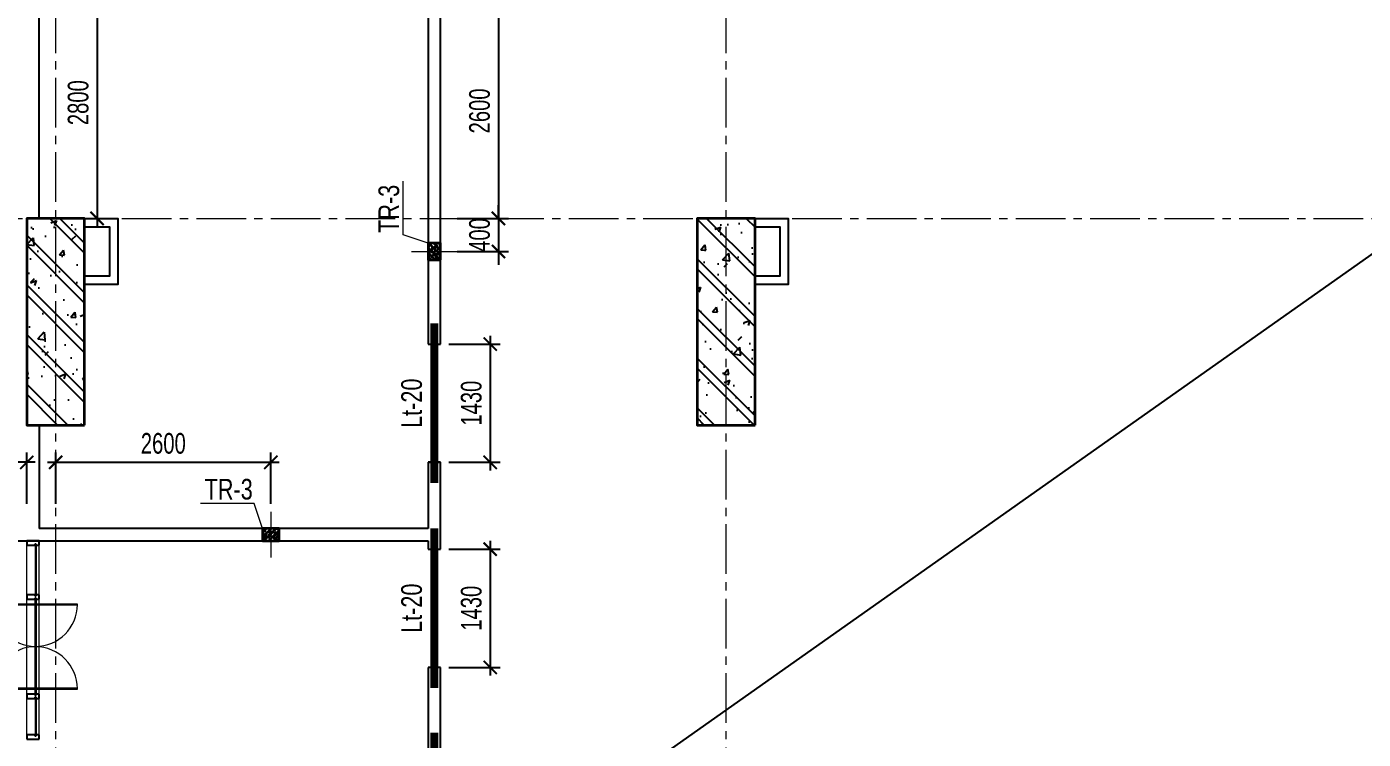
# Model space of a CAD drawing. Header units: millimetres. Extents: x 0 to 84100, y 0 to 158663.
# Drawn here: x 50471 to 66621, y 140526 to 149145 of the extents above; entities that cross this region are included whole.
import ezdxf
from ezdxf.enums import TextEntityAlignment as Align

# ---------------------------------------------------------------- set-up
doc = ezdxf.new("R2010")
doc.units = ezdxf.units.MM
doc.header["$LTSCALE"] = 800
doc.header["$MEASUREMENT"] = 0
doc.linetypes.add('CENTER2', pattern=[1.125, 0.75, -0.125, 0.125, -0.125])
doc.layers.get('DEFPOINTS').update_dxf_attribs({"color": 87})
for name, color, linetype, lineweight in [('CDC.01.AXIS', 160, 'CENTER2', 13), ('CDC.07.TEXTCOL', 3, 'Continuous', 18), ('CDC.09.COLUMN', 4, 'Continuous', 35), ('CDC.11.NOTE', 8, 'Continuous', 18)]:
    doc.layers.add(name, color=color, linetype=linetype, lineweight=lineweight)
for name, color, linetype in [('CDC.02.DIM', 1, 'Continuous'), ('CDC.03.BORDER', 3, 'Continuous'), ('CDC.06.TEXT', 2, 'Continuous'), ('CDC.10.HATCH', 9, 'Continuous'), ('HATCH', 8, 'Continuous'), ('KCS_LANH_TO', 3, 'Continuous')]:
    doc.layers.add(name, color=color, linetype=linetype)
doc.layers.add('KCS_Plotter', color=11, linetype='Continuous', plot=False)
doc.styles.add('KCS_SMTEXT', font='arial.ttf', dxfattribs={"width": 0.7})
doc.dimstyles.new('KCS_DIM100', dxfattribs={"dimscale": 100, "dimtxt": 2.5, "dimasz": 1.6, "dimexe": 1.2, "dimexo": 0, "dimgap": 1, "dimtad": 1, "dimdec": 0, "dimzin": 0, "dimdsep": 46, "dimtxsty": 'KCS_SMTEXT', "dimblk": 'ARCHTICK', "dimcen": 0, "dimdle": 1, "dimclrd": 1, "dimclre": 1, "dimclrt": 2, "dimadec": 0, "dimazin": 0, "dimtfac": 1, "dimtdec": 0, "dimtix": 1, "dimtmove": 2, "dimatfit": 3, "dimfxl": 1, "dimtolj": 1, "dimtzin": 0, "dimarcsym": 0})
pattern_1 = [(50, (61100.4, -1179204.9), (717.26018, -62.75213), [75, -825]), (355, (61100.4, -1179204.9), (-138.75133, 752.19213), [60, -660]), (100.4514, (61160.2, -1179210.1), (578.50938, 689.43954), [63.7402, -701.1421]), (46.1842, (61100.4, -1179004.9), (1067.24105, -165.519), [112.5, -1237.5]), (96.6356, (61189.4, -1179018.7), (934.6627, 974.1179), [95.6103, -1051.713]), (351.1842, (61100.4, -1179004.9), (934.6619, 974.1186), [90, -990]), (21, (61200.4, -1179054.9), (596.90705, -402.6189), [75, -825]), (226, (61200.4, -1179054.9), (671.88212, -365.5398), [60, -660]), (71.4514, (61250.16, -1179088.44), (840.22263, 322.5305), [63.7402, -701.1421]), (67.5, (61100.42, -1179204.9), (-155.916183, 294.37446), [0, -652, 0, -670, 0, -662.5]), (4.5, (61100.42, -1179204.9), (283.35092, 380.10319), [0, -382, 0, -637, 0, -252.5]), (327.5, (60877.42, -1179204.9), (533.822436, -22.55487), [0, -250, 0, -780, 0, -1035]), (317.5, (60777.4, -1179204.9), (583.18617, 100.10498), [0, -325, 0, -518, 0, -735]), (315, (61100.42, -1179204.9), (300.52038, 300.52038), []), (315, (61100.42, -1179082.4), (300.52038, 300.52038), [])]

# ---------------------------------------------------------------- blocks, each defined once
blk = doc.blocks.new('_ArchTick')
at = {"color": 0, "linetype": 'ByBlock', "const_width": 0.15}
blk.add_lwpolyline([(-0.5, -0.5), (0.5, 0.5)], dxfattribs=at)
blk = doc.blocks.new('*D439')
at = {"layer": 'CDC.02.DIM', "color": 1, "lineweight": -2, "transparency": 16777216}
for p, q in [((56071, 145406), (56071, 143776)), ((55571, 145306), (56191, 145306)), ((55571, 143876), (56191, 143876))]:
    blk.add_line(p, q, dxfattribs=at)
at = {"layer": 'DEFPOINTS', "color": 0, "transparency": 16777216}
for p in [(55571, 145306), (55571, 143876), (56071, 143876)]:
    blk.add_point(p, dxfattribs=at)
at = {"layer": 'CDC.02.DIM', "color": 1, "lineweight": -2, "transparency": 16777216, "xscale": 160, "yscale": 160, "zscale": 160}
for p, rotation in [((56071, 145306), 90), ((56071, 143876), 270)]:
    blk.add_blockref('_ArchTick', p, dxfattribs=dict(at, rotation=rotation))
at = {"layer": 'CDC.02.DIM', "color": 2, "transparency": 16777216, "insert": (55843, 144591), "char_height": 250, "attachment_point": 5, "rotation": 90, "style": 'KCS_SMTEXT'}
blk.add_mtext('\\A1;1430', dxfattribs=at)
blk = doc.blocks.new('*D440')
at = {"layer": 'CDC.02.DIM', "color": 1, "lineweight": -2, "transparency": 16777216}
for p, q in [((55571, 142826), (56191, 142826)), ((56071, 142926), (56071, 141296)), ((55571, 141396), (56191, 141396))]:
    blk.add_line(p, q, dxfattribs=at)
at = {"layer": 'DEFPOINTS', "color": 0, "transparency": 16777216}
for p in [(55571, 142826), (55571, 141396), (56071, 141396)]:
    blk.add_point(p, dxfattribs=at)
at = {"layer": 'CDC.02.DIM', "color": 1, "lineweight": -2, "transparency": 16777216, "xscale": 160, "yscale": 160, "zscale": 160}
for p, rotation in [((56071, 142826), 90), ((56071, 141396), 270)]:
    blk.add_blockref('_ArchTick', p, dxfattribs=dict(at, rotation=rotation))
at = {"layer": 'CDC.02.DIM', "color": 2, "transparency": 16777216, "insert": (55843, 142111), "char_height": 250, "attachment_point": 5, "rotation": 90, "style": 'KCS_SMTEXT'}
blk.add_mtext('\\A1;1430', dxfattribs=at)
blk = doc.blocks.new('*D486')
at = {"layer": 'CDC.02.DIM', "color": 1, "lineweight": -2, "transparency": 16777216}
for p, q in [((51321, 149726), (51321, 146726)), ((50821, 149626), (51441, 149626)), ((50821, 146826), (51441, 146826))]:
    blk.add_line(p, q, dxfattribs=at)
at = {"layer": 'DEFPOINTS', "color": 0, "transparency": 16777216}
for p in [(50821, 149626), (50821, 146826), (51321, 146826)]:
    blk.add_point(p, dxfattribs=at)
at = {"layer": 'CDC.02.DIM', "color": 1, "lineweight": -2, "transparency": 16777216, "xscale": 160, "yscale": 160, "zscale": 160}
for p, rotation in [((51321, 149626), 90), ((51321, 146826), 270)]:
    blk.add_blockref('_ArchTick', p, dxfattribs=dict(at, rotation=rotation))
at = {"layer": 'CDC.02.DIM', "color": 2, "transparency": 16777216, "insert": (51093, 148226), "char_height": 250, "attachment_point": 5, "rotation": 90, "style": 'KCS_SMTEXT'}
blk.add_mtext('\\A1;2800', dxfattribs=at)
blk = doc.blocks.new('*D488')
at = {"layer": 'CDC.02.DIM', "color": 1, "lineweight": -2, "transparency": 16777216}
for p, q in [((55671, 149426), (56291, 149426)), ((56171, 149526), (56171, 146726)), ((55671, 146826), (56291, 146826))]:
    blk.add_line(p, q, dxfattribs=at)
at = {"layer": 'DEFPOINTS', "color": 0, "transparency": 16777216}
for p in [(55671, 149426), (55671, 146826), (56171, 146826)]:
    blk.add_point(p, dxfattribs=at)
at = {"layer": 'CDC.02.DIM', "color": 1, "lineweight": -2, "transparency": 16777216, "xscale": 160, "yscale": 160, "zscale": 160}
for p, rotation in [((56171, 149426), 90), ((56171, 146826), 270)]:
    blk.add_blockref('_ArchTick', p, dxfattribs=dict(at, rotation=rotation))
at = {"layer": 'CDC.02.DIM', "color": 2, "transparency": 16777216, "insert": (55943, 148126), "char_height": 250, "attachment_point": 5, "rotation": 90, "style": 'KCS_SMTEXT'}
blk.add_mtext('\\A1;2600', dxfattribs=at)
blk = doc.blocks.new('TRU3')
at = {"layer": 'HATCH'}
h = blk.add_hatch(dxfattribs=at)
h.set_pattern_fill('BETONG', color=256, scale=10, style=0, pattern_type=2)
h.set_pattern_definition([(50, (154804.38, -579216.57), (71.726018, -6.2752135), [7.5, -82.5]), (355, (154804.38, -579216.57), (-13.875133, 75.219213), [6, -66]), (100.4514, (154810.355, -579217.094), (57.850938, 68.943954), [6.374019, -70.114211]), (46.1842, (154804.38, -579196.57), (106.724105, -16.551901), [11.25, -123.75]), (96.6356, (154813.27, -579197.95), (93.46627, 97.411787), [9.561029, -105.1713]), (351.1842, (154804.38, -579196.57), (93.466195, 97.41186), [9, -99]), (21, (154814.38, -579201.57), (59.690705, -40.261889), [7.5, -82.5]), (326, (154814.38, -579201.57), (24.331533, 72.5150045), [6, -66]), (71.4514, (154819.35, -579204.93), (84.022263, 32.25305), [6.374019, -70.114211]), (37.5, (154804.378, -579216.572), (1.2159855, 33.2893854), [0, -65.2, 0, -67, 0, -66.25]), (7.5, (154804.378, -579216.57), (26.3069537, 39.4411712), [0, -38.2, 0, -63.7, 0, -25.25]), (327.5, (154782.078, -579216.572), (53.3822436, -2.2554872), [0, -25, 0, -78, 0, -103.5]), (317.5, (154772.08, -579216.57), (58.318617, 10.0104982), [0, -32.5, 0, -51.8, 0, -73.5]), (45, (154804.378, -579216.57), (-30.0520382, 30.0520382), []), (45, (154804.378, -579204.32), (-30.0520382, 30.0520382), [])])
h.paths.add_polyline_path([(-100, 75), (-100, -75), (100, -75), (100, 75)])
at = {"layer": 'CDC.01.AXIS'}
blk.add_line((0, 275), (0, -275), dxfattribs=at)
at = {"layer": 'CDC.09.COLUMN'}
blk.add_lwpolyline([(-100, -75), (100, -75), (100, 75), (-100, 75)], close=True, dxfattribs=at)
blk = doc.blocks.new('*D489')
at = {"layer": 'CDC.02.DIM', "color": 1, "lineweight": -2, "transparency": 16777216}
for p, q in [((56171, 146826), (56171, 146986)), ((55671, 146826), (56291, 146826)), ((56171, 146826), (56171, 146426)), ((55671, 146426), (56291, 146426)), ((56171, 146426), (56171, 146266))]:
    blk.add_line(p, q, dxfattribs=at)
at = {"layer": 'DEFPOINTS', "color": 0, "transparency": 16777216}
for p in [(55671, 146826), (55671, 146426), (56171, 146426)]:
    blk.add_point(p, dxfattribs=at)
at = {"layer": 'CDC.02.DIM', "color": 1, "lineweight": -2, "transparency": 16777216, "xscale": 160, "yscale": 160, "zscale": 160}
for p, rotation in [((56171, 146826), 270), ((56171, 146426), 90)]:
    blk.add_blockref('_ArchTick', p, dxfattribs=dict(at, rotation=rotation))
at = {"layer": 'CDC.02.DIM', "color": 2, "transparency": 16777216, "insert": (55943, 146626), "char_height": 250, "attachment_point": 5, "rotation": 90, "style": 'KCS_SMTEXT'}
blk.add_mtext('\\A1;400', dxfattribs=at)
blk = doc.blocks.new('*D511')
at = {"layer": 'CDC.02.DIM', "color": 1, "lineweight": -2, "transparency": 16777216}
for p, q in [((47441, 143376), (47441, 143996)), ((50471, 143376), (50471, 143996)), ((50571, 143876), (47341, 143876))]:
    blk.add_line(p, q, dxfattribs=at)
at = {"layer": 'DEFPOINTS', "color": 0, "transparency": 16777216}
for p in [(47441, 143876), (47441, 143376), (50471, 143376)]:
    blk.add_point(p, dxfattribs=at)
at = {"layer": 'CDC.02.DIM', "color": 1, "lineweight": -2, "transparency": 16777216, "xscale": 160, "yscale": 160, "zscale": 160, "rotation": 180}
blk.add_blockref('_ArchTick', (47441, 143876), dxfattribs=at)
at = {"layer": 'CDC.02.DIM', "color": 1, "lineweight": -2, "transparency": 16777216, "xscale": 160, "yscale": 160, "zscale": 160}
blk.add_blockref('_ArchTick', (50471, 143876), dxfattribs=at)
at = {"layer": 'CDC.02.DIM', "color": 2, "transparency": 16777216, "insert": (48956, 144104), "char_height": 250, "attachment_point": 5, "style": 'KCS_SMTEXT'}
blk.add_mtext('\\A1;3030', dxfattribs=at)
blk = doc.blocks.new('*D512')
at = {"layer": 'CDC.02.DIM', "color": 1, "lineweight": -2, "transparency": 16777216}
for p, q in [((50821, 143376), (50821, 143996)), ((53421, 143376), (53421, 143996)), ((50721, 143876), (53521, 143876))]:
    blk.add_line(p, q, dxfattribs=at)
at = {"layer": 'DEFPOINTS', "color": 0, "transparency": 16777216}
for p in [(53421, 143876), (50821, 143376), (53421, 143376)]:
    blk.add_point(p, dxfattribs=at)
at = {"layer": 'CDC.02.DIM', "color": 1, "lineweight": -2, "transparency": 16777216, "xscale": 160, "yscale": 160, "zscale": 160, "rotation": 180}
blk.add_blockref('_ArchTick', (50821, 143876), dxfattribs=at)
at = {"layer": 'CDC.02.DIM', "color": 1, "lineweight": -2, "transparency": 16777216, "xscale": 160, "yscale": 160, "zscale": 160}
blk.add_blockref('_ArchTick', (53421, 143876), dxfattribs=at)
at = {"layer": 'CDC.02.DIM', "color": 2, "transparency": 16777216, "insert": (52121, 144104), "char_height": 250, "attachment_point": 5, "style": 'KCS_SMTEXT'}
blk.add_mtext('\\A1;2600', dxfattribs=at)
blk = doc.blocks.new('Cửa kính mở 2 chiều - Cửa kính mở 2 chiều-8204759-MẶT BẰNG TẦNG 8')
at = {"layer": 'CDC.11.NOTE'}
for p, q in [((-503, 507), (-515, 507)), ((-515, 507), (-515, -65)), ((-503, -65), (-503, 507)), ((515, 507), (503, 507)), ((503, 507), (503, -65)), ((515, -65), (515, 507)), ((-503, 65), (-515, 65)), ((-515, 65), (-515, -507)), ((-503, -507), (-503, 65)), ((503, 65), (503, -507)), ((515, 65), (503, 65)), ((515, -507), (515, 65)), ((-515, -65), (-503, -65)), ((503, -65), (515, -65)), ((-515, -507), (-503, -507)), ((503, -507), (515, -507))]:
    blk.add_line(p, q, dxfattribs=at)
for centre, start, end in [((-509, 0), 0, 90), ((509, 0), 90, 180), ((-509, 0), 270, 0), ((509, 0), 180, 270)]:
    blk.add_arc(centre, 507, start, end, dxfattribs=at)
blk = doc.blocks.new('System Panel - Kính Temper dày 10mm-8110176-MẶT BẰNG TẦNG 8')
at = {"layer": 'CDC.11.NOTE', "lineweight": 13}
for p, q in [((401, 5), (-401, 5)), ((-401, 5), (-401, -5)), ((401, -5), (401, 5)), ((-401, -5), (401, -5))]:
    blk.add_line(p, q, dxfattribs=at)
blk = doc.blocks.new('Rectangular Mullion - Mullion-Vertical-Right-150x52-Glass10-Alu-6899215-MẶT BẰNG TẦNG 8')
at = {"layer": 'CDC.11.NOTE', "lineweight": 25}
for p, q in [((-52, 5), (-52, 105)), ((-52, 105), (0, 105)), ((-37, 5), (-52, 5)), ((-37, -5), (-37, 5)), ((0, 105), (0, -45)), ((-52, -45), (-52, -5)), ((-52, -5), (-37, -5)), ((0, -45), (-52, -45))]:
    blk.add_line(p, q, dxfattribs=at)
blk = doc.blocks.new('Rectangular Mullion - Mullion-Vertical-Left-150x52-Glass10-Alu-6899218-MẶT BẰNG TẦNG 8')
at = {"layer": 'CDC.11.NOTE', "lineweight": 25}
for p, q in [((0, 105), (-52, 105)), ((-52, 105), (-52, 5)), ((-52, 5), (-37, 5)), ((-37, 5), (-37, -5)), ((0, -45), (0, 105)), ((-37, -5), (-52, -5)), ((-52, -5), (-52, -45)), ((-52, -45), (0, -45))]:
    blk.add_line(p, q, dxfattribs=at)
blk = doc.blocks.new('Rectangular Mullion - Mullion-Vertical-Middle-150x52-Glass10-Alu-6899209-MẶT BẰNG TẦNG 8')
at = {"layer": 'CDC.11.NOTE', "lineweight": 25}
for p, q in [((-26, 5), (-26, 105)), ((-26, 105), (26, 105)), ((-11, 5), (-26, 5)), ((-11, -5), (-11, 5)), ((26, 5), (11, 5)), ((11, 5), (11, -5)), ((26, 105), (26, 5)), ((-26, -45), (-26, -5)), ((-26, -5), (-11, -5)), ((26, -45), (-26, -45)), ((11, -5), (26, -5)), ((26, -5), (26, -45))]:
    blk.add_line(p, q, dxfattribs=at)

msp = doc.modelspace()

# ---------------------------------------------------------------- hatches: boundary and pattern name
at = {"layer": 'CDC.10.HATCH'}
h = msp.add_hatch(dxfattribs=at)
h.set_pattern_fill('BETONG', color=256, scale=100, style=0, pattern_type=2)
h.set_pattern_definition(pattern_1)
h.paths.add_polyline_path([(50470.7, 144326.1), (51170.7, 144326.1), (51170.7, 146826.1), (50470.7, 146826.1), (50470.7, 145312.2)])
h = msp.add_hatch(dxfattribs=at)
h.set_pattern_fill('BETONG', color=256, scale=100, style=0, pattern_type=2)
h.set_pattern_definition(pattern_1)
h.paths.add_polyline_path([(58570.7, 144326.1), (59270.7, 144326.1), (59270.7, 146826.1), (58570.7, 146826.1), (58570.7, 145312.2)])

# ---------------------------------------------------------------- linework, layer by layer
at = {"layer": 'CDC.01.AXIS'}
for p, q in [((50820.7, 104726.1), (50820.7, 156526.1)), ((58920.7, 104726.1), (58920.7, 156526.1)), ((8420.7, 146826.1), (68920.7, 146826.1))]:
    msp.add_line(p, q, dxfattribs=at)
at = {"layer": 'CDC.03.BORDER'}
for p, q in [((50620.7, 146826.1), (50620.7, 152426.1)), ((55320.7, 145306.1), (55470.7, 145306.1)), ((50620.7, 144326.1), (50620.7, 143076.1)), ((55320.7, 143876.1), (55470.7, 143876.1))]:
    msp.add_line(p, q, dxfattribs=at)
at = {"layer": 'CDC.03.BORDER', "lineweight": 25}
for p, q in [((55320.7, 152426.1), (55320.7, 145306.1)), ((55470.7, 145306.1), (55470.7, 152426.1)), ((55320.7, 145306.1), (55470.7, 145306.1)), ((55320.7, 143876.1), (55320.7, 143076.1)), ((55470.7, 143876.1), (55320.7, 143876.1)), ((55470.7, 142826.1), (55470.7, 143876.1)), ((55320.7, 143076.1), (50620.7, 143076.1)), ((48970.7, 142926.1), (55320.7, 142926.1)), ((55320.7, 142926.1), (55320.7, 142826.1)), ((55320.7, 142826.1), (55470.7, 142826.1)), ((55320.7, 141396.1), (55320.7, 140356.1)), ((55470.7, 141396.1), (55320.7, 141396.1)), ((55470.7, 140356.1), (55470.7, 141396.1))]:
    msp.add_line(p, q, dxfattribs=at)
at = {"layer": 'CDC.03.BORDER'}
for points in [[(51170.7, 146826.1), (51570.7, 146826.1), (51570.7, 146026.1), (51170.7, 146026.1)], [(59270.7, 146826.1), (59670.7, 146826.1), (59670.7, 146026.1), (59270.7, 146026.1)], [(51170.7, 146726.1), (51470.7, 146726.1), (51470.7, 146126.1), (51170.7, 146126.1)], [(59270.7, 146726.1), (59570.7, 146726.1), (59570.7, 146126.1), (59270.7, 146126.1)]]:
    msp.add_lwpolyline(points, dxfattribs=at)
at = {"layer": 'CDC.09.COLUMN'}
for points in [[(51170.7, 144326.1), (51170.7, 146826.1), (50470.7, 146826.1), (50470.7, 144326.1)], [(59270.7, 144326.1), (59270.7, 146826.1), (58570.7, 146826.1), (58570.7, 144326.1)]]:
    msp.add_lwpolyline(points, close=True, dxfattribs=at)
at = {"layer": 'CDC.11.NOTE'}
for p, q in [((50470.7, 142273.5), (50470.7, 142874.1)), ((50590.4, 142273.5), (50590.4, 142874.1)), ((50617.7, 142874.1), (50617.7, 142273.5)), ((50470.7, 142162.8), (50470.7, 142221.5)), ((50470.7, 141144.2), (50470.7, 142150.8)), ((50570.8, 142221.5), (50580.8, 142221.5)), ((50570.8, 142162.8), (50570.8, 142221.5)), ((50570.8, 141144.2), (50570.8, 142150.8)), ((50580.8, 142162.8), (50580.8, 142221.5)), ((50580.8, 141144.2), (50580.8, 142150.8)), ((50590.4, 142162.8), (50590.4, 142221.5)), ((50590.4, 141144.2), (50590.4, 142150.8)), ((50617.7, 142221.5), (50617.7, 142162.8)), ((50617.7, 142150.8), (50617.7, 141144.2)), ((50470.7, 141073.5), (50470.7, 141132.2)), ((50470.7, 140578.1), (50470.7, 141021.5)), ((50570.8, 141073.5), (50570.8, 141132.2)), ((50580.8, 141073.5), (50570.8, 141073.5)), ((50580.8, 141073.5), (50580.8, 141132.2)), ((50590.4, 141073.5), (50590.4, 141132.2)), ((50590.4, 140578.1), (50590.4, 141021.5)), ((50617.7, 141132.2), (50617.7, 141073.5)), ((50617.7, 141021.5), (50617.7, 140578.1))]:
    msp.add_line(p, q, dxfattribs=at)
at = {"layer": 'CDC.11.NOTE', "lineweight": 13}
for p, q in [((50570.8, 142889.4), (50570.8, 142258.2)), ((50580.8, 142889.4), (50570.8, 142889.4)), ((50580.8, 142258.2), (50580.8, 142889.4)), ((50570.8, 142258.2), (50580.8, 142258.2))]:
    msp.add_line(p, q, dxfattribs=at)
at = {"layer": 'CDC.11.NOTE'}
for points in [[(55320.7, 146526.1), (55020.7, 146626.1), (55020.7, 147276.1)], [(53320.7, 143076.1), (53220.7, 143376.1), (52570.7, 143376.1)]]:
    msp.add_lwpolyline(points, dxfattribs=at)
at = {"layer": 'KCS_LANH_TO', "color": 5, "const_width": 100}
for points in [[(55395.7, 145556.1), (55395.7, 143626.1)], [(55395.7, 143076.1), (55395.7, 141146.1)], [(55395.7, 140606.1), (55395.7, 138676.1)]]:
    msp.add_lwpolyline(points, dxfattribs=at)
at = {"layer": 'KCS_Plotter'}
msp.add_line((0, 99262.9), (84100, 158662.9), dxfattribs=at)

# ---------------------------------------------------------------- block references
at = {"layer": 'CDC.09.COLUMN', "rotation": 90}
msp.add_blockref('TRU3', (55395.7, 146426.1), dxfattribs=at)
at = {"layer": 'CDC.09.COLUMN'}
msp.add_blockref('TRU3', (53420.7, 143001.1), dxfattribs=at)
at = {"layer": 'CDC.11.NOTE'}
for name, p, rotation in [('Rectangular Mullion - Mullion-Vertical-Left-150x52-Glass10-Alu-6899218-MẶT BẰNG TẦNG 8', (50575.8, 142926.1), 90), ('Cửa kính mở 2 chiều - Cửa kính mở 2 chiều-8204759-MẶT BẰNG TẦNG 8', (50575.8, 141647.5), 270), ('System Panel - Kính Temper dày 10mm-8110176-MẶT BẰNG TẦNG 8', (50575.8, 140964.1), 270)]:
    msp.add_blockref(name, p, dxfattribs=dict(at, rotation=rotation))
at = {"layer": 'CDC.11.NOTE', "extrusion": (0, 0, -1), "rotation": 270}
for name, p in [('Rectangular Mullion - Mullion-Vertical-Middle-150x52-Glass10-Alu-6899209-MẶT BẰNG TẦNG 8', (-50575.8, 142247.5)), ('Rectangular Mullion - Mullion-Vertical-Middle-150x52-Glass10-Alu-6899209-MẶT BẰNG TẦNG 8', (-50575.8, 141047.5)), ('Rectangular Mullion - Mullion-Vertical-Right-150x52-Glass10-Alu-6899215-MẶT BẰNG TẦNG 8', (-50575.8, 140526.1))]:
    msp.add_blockref(name, p, dxfattribs=at)

# ---------------------------------------------------------------- texts
at = {"layer": 'CDC.06.TEXT', "style": 'KCS_SMTEXT', "width": 0.75}
for p in [(55245.7, 144591.1), (55245.7, 142111.1)]:
    msp.add_text('Lt-20', height=250, rotation=90, dxfattribs=at).set_placement(p, align=Align.CENTER)
at = {"layer": 'CDC.07.TEXTCOL', "style": 'KCS_SMTEXT', "width": 0.75}
msp.add_text('TR-3', height=250, rotation=90, dxfattribs=at).set_placement((54970.7, 146941.7), align=Align.CENTER)
msp.add_text('TR-3', height=250, dxfattribs=at).set_placement((52910.9, 143426.1), align=Align.CENTER)

# ---------------------------------------------------------------- dimensions: what is measured, and where the dimension line sits
at = {"layer": 'CDC.02.DIM'}
for base, p1, p2, angle, picture, middle in [((51320.7, 146826.1), (50820.7, 149626.1), (50820.7, 146826.1), 270, '*D486', (51093, 148226.1)), ((56170.7, 146826.1), (55670.7, 149426.1), (55670.7, 146826.1), 270, '*D488', (55943, 148126.1)), ((56170.7, 146426.1), (55670.7, 146826.1), (55670.7, 146426.1), 90, '*D489', (55943, 146626.1)), ((56070.7, 143876.1), (55570.7, 145306.1), (55570.7, 143876.1), 270, '*D439', (55842.9, 144591.1)), ((47440.7, 143876.1), (50470.7, 143376.1), (47440.7, 143376.1), 180, '*D511', (48955.7, 144103.9)), ((56070.7, 141396.1), (55570.7, 142826.1), (55570.7, 141396.1), 270, '*D440', (55842.9, 142111.1))]:
    dim = msp.add_linear_dim(base=base, p1=p1, p2=p2, angle=angle, dimstyle='KCS_DIM100', dxfattribs=at)
    dim.commit()
    dim.dimension.update_dxf_attribs({"geometry": picture, "text_midpoint": middle})
dim = msp.add_linear_dim(base=(53420.7, 143876.1), p1=(50820.7, 143376.1), p2=(53420.7, 143376.1), dimstyle='KCS_DIM100', dxfattribs=at)
dim.commit()
dim.dimension.update_dxf_attribs({"geometry": '*D512', "text_midpoint": (52120.7, 144103.8)})

doc.saveas('drawing.dxf')
